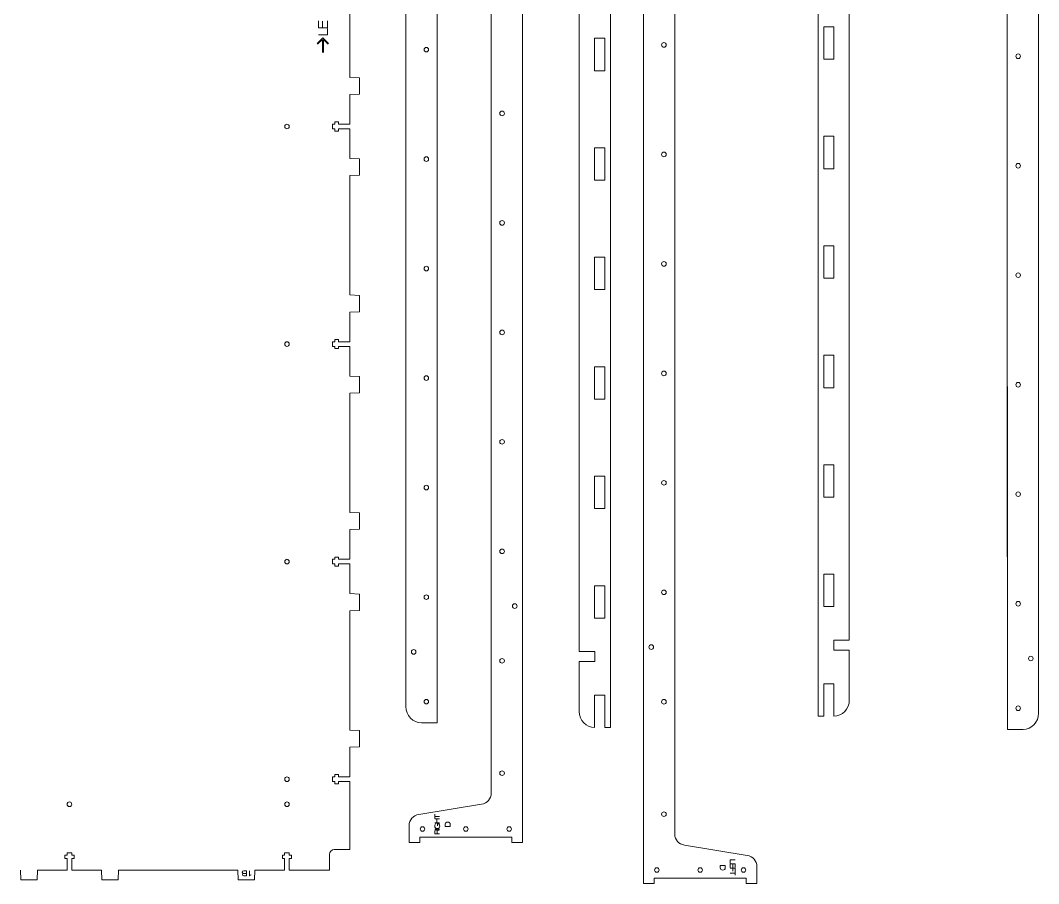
# Model space of a CAD drawing. Header units: millimetres. Extents: x 24 to 1189, y 23 to 872.
# Drawn here: x 679 to 1182, y 23 to 449 of the extents above; entities that cross this region are included whole.
import ezdxf

# ---------------------------------------------------------------- set-up
doc = ezdxf.new("R2010")
doc.units = ezdxf.units.MM
for name, color, linetype, lineweight, true_color in [('Bottom Board Text', 5, 'CONTINUOUS', 0, 0x0000ff), ('Left B Arm', 1, 'CONTINUOUS', 0, 0xff0000), ('New Bottom board', 1, 'CONTINUOUS', 0, 0xff0000), ('New Bottom Board Text', 5, 'CONTINUOUS', 0, 0x0000ff), ('New Left B arm', 1, 'CONTINUOUS', 0, 0xff0000), ('New Left D arm', 1, 'CONTINUOUS', 0, 0xff0000), ('New Left D arm text', 5, 'CONTINUOUS', 0, 0x0000ff), ('New Left F arm', 1, 'CONTINUOUS', 0, 0xff0000), ('New Right B Arm', 1, 'CONTINUOUS', 0, 0xff0000), ('New Right D arm', 1, 'CONTINUOUS', 0, 0xff0000), ('New Right F arm', 1, 'CONTINUOUS', 0, 0xff0000), ('New Rigth D arm text', 5, 'CONTINUOUS', 0, 0x0000ff)]:
    doc.layers.add(name, color=color, linetype=linetype, lineweight=lineweight, true_color=true_color)

msp = doc.modelspace()

# ---------------------------------------------------------------- linework, layer by layer
at = {"layer": 'Bottom Board Text', "color": 5, "true_color": 0x0000ff}
for points in [[(830.79, 448.49), (830.79, 445.06), (826.43, 445.06), (826.43, 448.45)], [(828.45, 445.06), (828.45, 448.31)], [(830.79, 444.64), (830.79, 441.59), (826.43, 441.59)], [(825.83, 437.2), (828.61, 439.99), (831.39, 437.2)], [(826.01, 436.91), (828.41, 439.3), (828.41, 432.76)], [(828.81, 432.76), (828.81, 439.3), (831.21, 436.9)]]:
    msp.add_lwpolyline(points, dxfattribs=at)
at = {"layer": 'Left B Arm'}
for p, q in [((1088.35, 142.96), (1088.35, 317.2)), ((1088.35, 113.41), (1088.35, 137.99))]:
    msp.add_line(p, q, dxfattribs=at)
at = {"layer": 'New Bottom board', "color": 1, "true_color": 0xff0000}
for p, q in [((841.86, 479.44), (841.86, 420.54)), ((841.86, 420.54), (846.73, 420.34)), ((846.73, 420.34), (846.73, 412.31)), ((846.73, 412.31), (841.86, 412.11)), ((841.86, 412.11), (841.86, 397.48)), ((834.48, 397.48), (833.33, 397.48)), ((833.33, 397.48), (833.33, 395.18)), ((836.24, 398.6), (834.48, 398.6)), ((834.48, 398.6), (834.48, 397.48)), ((836.24, 397.48), (836.24, 398.6)), ((841.86, 397.48), (836.24, 397.48)), ((833.33, 395.18), (834.48, 395.18)), ((834.48, 395.18), (834.48, 394.06)), ((834.48, 394.06), (836.24, 394.06)), ((836.24, 394.06), (836.24, 395.18)), ((836.24, 395.18), (841.86, 395.18)), ((841.86, 395.18), (841.86, 380.53)), ((841.86, 380.53), (846.73, 380.33)), ((846.73, 380.33), (846.73, 372.3)), ((846.73, 372.3), (841.86, 372.1)), ((841.86, 372.1), (841.86, 313.21)), ((841.86, 313.21), (846.73, 313.01)), ((846.73, 313.01), (846.73, 304.97)), ((846.73, 304.97), (841.86, 304.77)), ((841.86, 304.77), (841.86, 290.14)), ((834.48, 290.14), (833.33, 290.14)), ((833.33, 290.14), (833.33, 287.85)), ((833.33, 287.85), (834.48, 287.85)), ((836.24, 291.26), (834.48, 291.26)), ((834.48, 291.26), (834.48, 290.14)), ((834.48, 287.85), (834.48, 286.73)), ((834.48, 286.73), (836.24, 286.73)), ((836.24, 290.14), (836.24, 291.26)), ((841.86, 290.14), (836.24, 290.14)), ((836.24, 286.73), (836.24, 287.85)), ((836.24, 287.85), (841.86, 287.85)), ((841.86, 287.85), (841.86, 273.19)), ((841.86, 273.19), (846.73, 272.99)), ((846.73, 272.99), (846.73, 264.96)), ((846.73, 264.96), (841.86, 264.76)), ((841.86, 264.76), (841.86, 205.87)), ((841.86, 205.87), (846.73, 205.67)), ((846.73, 205.67), (846.73, 197.63)), ((846.73, 197.63), (841.86, 197.43)), ((841.86, 197.43), (841.86, 182.8)), ((834.48, 182.8), (833.33, 182.8)), ((833.33, 182.8), (833.33, 180.51)), ((836.24, 183.92), (834.48, 183.92)), ((834.48, 183.92), (834.48, 182.8)), ((836.24, 182.8), (836.24, 183.92)), ((841.86, 182.8), (836.24, 182.8)), ((833.33, 180.51), (834.48, 180.51)), ((834.48, 180.51), (834.48, 179.39)), ((834.48, 179.39), (836.24, 179.39)), ((836.24, 179.39), (836.24, 180.51)), ((836.24, 180.51), (841.86, 180.51)), ((841.86, 180.51), (841.86, 165.85)), ((841.86, 165.85), (846.73, 165.65)), ((846.73, 165.65), (846.73, 157.62)), ((846.73, 157.62), (841.86, 157.42)), ((841.86, 157.42), (841.86, 98.53)), ((841.86, 98.53), (846.73, 98.33)), ((846.73, 98.33), (846.73, 90.29)), ((846.73, 90.29), (841.86, 90.09)), ((841.86, 90.09), (841.86, 75.46)), ((834.48, 75.46), (833.33, 75.46)), ((833.33, 75.46), (833.33, 73.17)), ((836.24, 76.58), (834.48, 76.58)), ((834.48, 76.58), (834.48, 75.46)), ((836.24, 75.46), (836.24, 76.58)), ((841.86, 75.46), (836.24, 75.46)), ((833.33, 73.17), (834.48, 73.17)), ((834.48, 73.17), (834.48, 72.05)), ((834.48, 72.05), (836.24, 72.05)), ((836.24, 72.05), (836.24, 73.17)), ((836.24, 73.17), (841.86, 73.17)), ((841.86, 73.17), (841.86, 58.51)), ((702.38, 36.88), (701.26, 36.88)), ((701.26, 36.88), (701.26, 35.12)), ((704.68, 38.04), (702.38, 38.04)), ((702.38, 38.04), (702.38, 36.88)), ((704.68, 36.88), (704.68, 38.04)), ((705.8, 36.88), (704.68, 36.88)), ((705.8, 35.12), (705.8, 36.88)), ((809.72, 36.88), (808.6, 36.88)), ((808.6, 36.88), (808.6, 35.12)), ((812.02, 38.04), (809.72, 38.04)), ((809.72, 38.04), (809.72, 36.88)), ((812.02, 36.88), (812.02, 38.04)), ((813.14, 36.88), (812.02, 36.88)), ((813.14, 35.12), (813.14, 36.88)), ((831.79, 29.51), (831.79, 37.19)), ((701.26, 35.12), (702.38, 35.12)), ((702.38, 35.12), (702.38, 29.51)), ((704.68, 29.51), (704.68, 35.12)), ((704.68, 35.12), (705.8, 35.12)), ((808.6, 35.12), (809.72, 35.12)), ((809.72, 35.12), (809.72, 29.51)), ((812.02, 29.51), (812.02, 35.12)), ((812.02, 35.12), (813.14, 35.12)), ((679.5, 24.63), (679.3, 29.51)), ((687.73, 29.51), (687.53, 24.63)), ((702.38, 29.51), (687.73, 29.51)), ((719.31, 29.51), (704.68, 29.51)), ((719.51, 24.63), (719.31, 29.51)), ((727.74, 29.51), (727.54, 24.63)), ((786.64, 29.51), (727.74, 29.51)), ((786.84, 24.63), (786.64, 29.51)), ((795.07, 29.51), (794.87, 24.63)), ((809.72, 29.51), (795.07, 29.51)), ((812.02, 29.51), (831.79, 29.51)), ((831.79, 29.51), (831.79, 29.51)), ((687.53, 24.63), (679.5, 24.63)), ((727.54, 24.63), (719.51, 24.63)), ((794.87, 24.63), (786.84, 24.63))]:
    msp.add_line(p, q, dxfattribs=at)
at = {"layer": 'New Bottom board'}
for p, q in [((841.86, 39.59), (841.86, 73.17)), ((834.19, 39.59), (841.86, 39.59))]:
    msp.add_line(p, q, dxfattribs=at)
at = {"layer": 'New Bottom board', "color": 1, "true_color": 0xff0000}
for points in [[(809.73, 396.33), (809.73, 396.33)], [(809.73, 288.99), (809.73, 288.99)], [(809.73, 181.65), (809.73, 181.65)], [(809.73, 74.31), (809.73, 74.31)], [(702.39, 61.94), (702.39, 61.94)], [(809.73, 61.94), (809.73, 61.94)]]:
    msp.add_lwpolyline(points, dxfattribs=at)
for points in [[(810.87, 397.47), (810.24, 397.47), (809.73, 396.96), (809.73, 396.33)], [(812.01, 396.33), (812.01, 396.96), (811.5, 397.47), (810.87, 397.47)], [(809.73, 396.33), (809.73, 395.7), (810.24, 395.19), (810.87, 395.19)], [(810.87, 395.19), (811.5, 395.19), (812.01, 395.7), (812.01, 396.33)], [(810.87, 290.13), (810.24, 290.13), (809.73, 289.62), (809.73, 288.99)], [(809.73, 288.99), (809.73, 288.36), (810.24, 287.85), (810.87, 287.85)], [(812.01, 288.99), (812.01, 289.62), (811.5, 290.13), (810.87, 290.13)], [(810.87, 287.85), (811.5, 287.85), (812.01, 288.36), (812.01, 288.99)], [(810.87, 182.79), (810.24, 182.79), (809.73, 182.28), (809.73, 181.65)], [(809.73, 181.65), (809.73, 181.02), (810.24, 180.51), (810.87, 180.51)], [(812.01, 181.65), (812.01, 182.28), (811.5, 182.79), (810.87, 182.79)], [(810.87, 180.51), (811.5, 180.51), (812.01, 181.02), (812.01, 181.65)], [(810.87, 75.45), (810.24, 75.45), (809.73, 74.94), (809.73, 74.31)], [(812.01, 74.31), (812.01, 74.94), (811.5, 75.45), (810.87, 75.45)], [(809.73, 74.31), (809.73, 73.68), (810.24, 73.17), (810.87, 73.17)], [(810.87, 73.17), (811.5, 73.17), (812.01, 73.68), (812.01, 74.31)], [(703.53, 63.08), (702.9, 63.08), (702.39, 62.57), (702.39, 61.94)], [(702.39, 61.94), (702.39, 61.31), (702.9, 60.8), (703.53, 60.8)], [(704.67, 61.94), (704.67, 62.57), (704.16, 63.08), (703.53, 63.08)], [(703.53, 60.8), (704.16, 60.8), (704.67, 61.31), (704.67, 61.94)], [(810.87, 63.08), (810.24, 63.08), (809.73, 62.57), (809.73, 61.94)], [(809.73, 61.94), (809.73, 61.31), (810.24, 60.8), (810.87, 60.8)], [(812.01, 61.94), (812.01, 62.57), (811.5, 63.08), (810.87, 63.08)], [(810.87, 60.8), (811.5, 60.8), (812.01, 61.31), (812.01, 61.94)], [(831.79, 37.19), (831.79, 38.52), (832.87, 39.59), (834.19, 39.59)]]:
    msp.add_open_spline(points, degree=3, dxfattribs=at)
at = {"layer": 'New Bottom Board Text', "color": 5, "true_color": 0x0000ff}
for points in [[(789.44, 27.83), (790.87, 27.82)], [(789.44, 27.82), (789.44, 27.83)], [(790.87, 26.68), (789.56, 26.68)], [(789.65, 29.09), (790.87, 29.09), (790.87, 26.68), (790.87, 26.68)], [(792.47, 26.69), (792.39, 26.69), (792.39, 29.08)]]:
    msp.add_lwpolyline(points, dxfattribs=at)
for points in [[(788.83, 28.44), (788.83, 28.72), (789.01, 29.09), (789.65, 29.09)], [(789.44, 27.83), (789.13, 27.84), (788.83, 28.01), (788.83, 28.44)], [(788.91, 27.28), (788.91, 27.56), (789.16, 27.83), (789.44, 27.82)], [(789.56, 26.68), (789.18, 26.68), (788.91, 26.88), (788.91, 27.28)], [(793.23, 27.14), (792.86, 27.05), (792.62, 26.86), (792.47, 26.69)]]:
    msp.add_open_spline(points, degree=3, dxfattribs=at)
at = {"layer": 'New Left B arm', "color": 1, "true_color": 0xff0000}
for p, q in [((1072.93, 272.63), (1072.86, 827.6)), ((1088.35, 317.2), (1088.35, 668.28))]:
    msp.add_line(p, q, dxfattribs=at)
at = {"layer": 'New Left B arm'}
for p, q in [((1080.64, 137.99), (1080.64, 142.96)), ((1080.64, 142.96), (1088.35, 142.96)), ((1088.35, 137.99), (1080.64, 137.99))]:
    msp.add_line(p, q, dxfattribs=at)
at = {"layer": 'New Left B arm', "color": 1, "true_color": 0xff0000}
for points in [[(1075.76, 445.49), (1080.72, 445.49), (1080.72, 429.49), (1075.76, 429.49), (1075.76, 445.49), (1075.76, 445.49)], [(1075.76, 391.5), (1080.72, 391.5), (1080.72, 375.5), (1075.76, 375.5), (1075.76, 391.5), (1075.76, 391.5)], [(1075.76, 337.49), (1080.72, 337.49), (1080.72, 321.49), (1075.76, 321.49), (1075.76, 337.49), (1075.76, 337.49)], [(1075.76, 283.46), (1080.72, 283.46), (1080.72, 267.46), (1075.76, 267.46), (1075.76, 283.46), (1075.76, 283.46)], [(1080.64, 105.41), (1080.72, 105.85), (1080.72, 121.41), (1075.76, 121.41), (1075.76, 105.45), (1072.93, 105.45), (1072.93, 170.25), (1072.93, 272.63), (1072.9, 275.05)], [(1075.76, 229.45), (1080.72, 229.45), (1080.72, 213.45), (1075.76, 213.45), (1075.76, 229.45), (1075.76, 229.45)], [(1075.76, 175.44), (1080.72, 175.44), (1080.72, 159.44), (1075.76, 159.44), (1075.76, 175.44), (1075.76, 175.44)]]:
    msp.add_lwpolyline(points, dxfattribs=at)
msp.add_open_spline([(1088.35, 113.41), (1088.35, 109.01), (1084.88, 105.41), (1080.64, 105.41)], degree=3, dxfattribs=at)
at = {"layer": 'New Left D arm', "color": 1, "true_color": 0xff0000}
for p, q in [((1002.18, 599.54), (1002.24, 46.46)), ((986.77, 208.74), (986.76, 575.13)), ((986.77, 208.74), (986.76, 22.8))]:
    msp.add_line(p, q, dxfattribs=at)
for points in [[(995.73, 436.57), (995.73, 436.57)], [(995.73, 382.55), (995.73, 382.55)], [(995.73, 328.55), (995.73, 328.55)], [(995.73, 274.53), (995.73, 274.53)], [(995.73, 220.52), (995.73, 220.52)], [(995.73, 166.51), (995.73, 166.51)], [(989.48, 139.5), (989.48, 139.5)], [(995.73, 112.51), (995.73, 112.51)], [(995.73, 57.07), (995.73, 57.07)], [(1038, 36.71), (1006.94, 41.8)], [(986.76, 22.8), (992.12, 22.8), (992.12, 25.52), (1037.4, 25.52), (1037.4, 22.8), (1042.76, 22.8), (1042.76, 31.29)], [(992.24, 29.52), (992.24, 29.52)], [(1013.62, 29.52), (1013.62, 29.52)], [(1035, 29.52), (1035, 29.52)]]:
    msp.add_lwpolyline(points, dxfattribs=at)
for points in [[(995.73, 436.57), (995.73, 437.2), (996.24, 437.71), (996.87, 437.71)], [(996.87, 437.71), (997.5, 437.71), (998.01, 437.2), (998.01, 436.57)], [(996.87, 435.43), (996.24, 435.43), (995.73, 435.94), (995.73, 436.57)], [(998.01, 436.57), (998.01, 435.94), (997.5, 435.43), (996.87, 435.43)], [(995.73, 382.55), (995.73, 383.18), (996.24, 383.69), (996.87, 383.69)], [(996.87, 381.41), (996.24, 381.41), (995.73, 381.92), (995.73, 382.55)], [(996.87, 383.69), (997.5, 383.69), (998.01, 383.18), (998.01, 382.55)], [(998.01, 382.55), (998.01, 381.92), (997.5, 381.41), (996.87, 381.41)], [(995.73, 328.55), (995.73, 329.18), (996.24, 329.69), (996.87, 329.69)], [(996.87, 327.41), (996.24, 327.41), (995.73, 327.92), (995.73, 328.55)], [(996.87, 329.69), (997.5, 329.69), (998.01, 329.18), (998.01, 328.55)], [(998.01, 328.55), (998.01, 327.92), (997.5, 327.41), (996.87, 327.41)], [(995.73, 274.53), (995.73, 275.16), (996.24, 275.67), (996.87, 275.67)], [(996.87, 273.39), (996.24, 273.39), (995.73, 273.9), (995.73, 274.53)], [(996.87, 275.67), (997.5, 275.67), (998.01, 275.16), (998.01, 274.53)], [(998.01, 274.53), (998.01, 273.9), (997.5, 273.39), (996.87, 273.39)], [(995.73, 220.52), (995.73, 221.15), (996.24, 221.66), (996.87, 221.66)], [(996.87, 221.66), (997.5, 221.66), (998.01, 221.15), (998.01, 220.52)], [(996.87, 219.38), (996.24, 219.38), (995.73, 219.89), (995.73, 220.52)], [(998.01, 220.52), (998.01, 219.89), (997.5, 219.38), (996.87, 219.38)], [(995.73, 166.51), (995.73, 167.14), (996.24, 167.65), (996.87, 167.65)], [(996.87, 165.37), (996.24, 165.37), (995.73, 165.88), (995.73, 166.51)], [(996.87, 167.65), (997.5, 167.65), (998.01, 167.14), (998.01, 166.51)], [(998.01, 166.51), (998.01, 165.88), (997.5, 165.37), (996.87, 165.37)], [(989.48, 139.5), (989.48, 140.13), (989.99, 140.64), (990.62, 140.64)], [(990.62, 138.36), (989.99, 138.36), (989.48, 138.87), (989.48, 139.5)], [(990.62, 140.64), (991.25, 140.64), (991.76, 140.13), (991.76, 139.5)], [(991.76, 139.5), (991.76, 138.87), (991.25, 138.36), (990.62, 138.36)], [(995.73, 112.51), (995.73, 113.14), (996.24, 113.65), (996.87, 113.65)], [(996.87, 111.37), (996.24, 111.37), (995.73, 111.88), (995.73, 112.51)], [(996.87, 113.65), (997.5, 113.65), (998.01, 113.14), (998.01, 112.51)], [(998.01, 112.51), (998.01, 111.88), (997.5, 111.37), (996.87, 111.37)], [(995.73, 57.07), (995.73, 57.7), (996.24, 58.21), (996.87, 58.21)], [(996.87, 55.93), (996.24, 55.93), (995.73, 56.44), (995.73, 57.07)], [(996.87, 58.21), (997.5, 58.21), (998.01, 57.7), (998.01, 57.07)], [(998.01, 57.07), (998.01, 56.44), (997.5, 55.93), (996.87, 55.93)], [(1006.94, 41.8), (1004.32, 42.14), (1002.18, 44.58), (1002.18, 47.21)], [(1042.76, 31.29), (1042.76, 33.93), (1040.62, 36.37), (1038, 36.71)], [(992.24, 29.52), (992.24, 30.15), (992.75, 30.66), (993.38, 30.66)], [(993.38, 30.66), (994.01, 30.66), (994.52, 30.15), (994.52, 29.52)], [(1013.62, 29.52), (1013.62, 30.15), (1014.13, 30.66), (1014.76, 30.66)], [(1014.76, 30.66), (1015.39, 30.66), (1015.9, 30.15), (1015.9, 29.52)], [(1035, 29.52), (1035, 30.15), (1035.51, 30.66), (1036.14, 30.66)], [(1036.14, 30.66), (1036.77, 30.66), (1037.28, 30.15), (1037.28, 29.52)], [(993.38, 28.38), (992.75, 28.38), (992.24, 28.89), (992.24, 29.52)], [(994.52, 29.52), (994.52, 28.89), (994.01, 28.38), (993.38, 28.38)], [(1014.76, 28.38), (1014.13, 28.38), (1013.62, 28.89), (1013.62, 29.52)], [(1015.9, 29.52), (1015.9, 28.89), (1015.39, 28.38), (1014.76, 28.38)], [(1036.14, 28.38), (1035.51, 28.38), (1035, 28.89), (1035, 29.52)], [(1037.28, 29.52), (1037.28, 28.89), (1036.77, 28.38), (1036.14, 28.38)]]:
    msp.add_open_spline(points, degree=3, dxfattribs=at)
at = {"layer": 'New Left D arm text', "color": 5, "true_color": 0x0000ff}
for points in [[(1024.7, 30.51), (1024.7, 31.69), (1027.11, 31.69), (1027.11, 31.69)], [(1027.11, 31.69), (1027.11, 30.51)], [(1029.53, 32.86), (1029.53, 34.57), (1031.97, 34.57)], [(1029.53, 30.71), (1029.53, 32.63), (1031.97, 32.63), (1031.97, 30.73)], [(1029.53, 30.49), (1031.97, 30.49), (1031.97, 28.78)], [(1030.83, 32.63), (1030.83, 30.81)], [(1030.83, 30.49), (1030.83, 28.88)], [(1029.53, 27.99), (1031.97, 27.99)], [(1031.97, 29.05), (1031.97, 26.95)]]:
    msp.add_lwpolyline(points, dxfattribs=at)
for points in [[(1025.9, 29.5), (1025.18, 29.5), (1024.7, 29.84), (1024.7, 30.51)], [(1027.11, 30.51), (1027.11, 29.84), (1026.63, 29.5), (1025.9, 29.5)]]:
    msp.add_open_spline(points, degree=3, dxfattribs=at)
at = {"layer": 'New Left F arm', "color": 1, "true_color": 0xff0000}
for p, q in [((1166.24, 821.34), (1166.24, 269.01)), ((1181.76, 821.34), (1181.76, 269.01)), ((1166.34, 98.89), (1166.24, 269.01)), ((1181.75, 106.47), (1181.76, 269.01)), ((1166.34, 117.15), (1166.33, 151.17))]:
    msp.add_line(p, q, dxfattribs=at)
for points in [[(1172.79, 430.97), (1172.79, 430.97)], [(1172.79, 376.98), (1172.79, 376.98)], [(1172.79, 322.97), (1172.79, 322.97)], [(1174.05, 98.89), (1166.34, 98.89), (1166.34, 268)], [(1172.79, 268.94), (1172.79, 268.94)], [(1172.79, 214.93), (1172.79, 214.93)], [(1172.79, 160.87), (1172.79, 160.87)], [(1179.04, 133.87), (1179.04, 133.87)], [(1172.79, 109.31), (1172.79, 109.31)]]:
    msp.add_lwpolyline(points, dxfattribs=at)
for points in [[(1170.51, 430.97), (1170.51, 431.6), (1171.02, 432.11), (1171.65, 432.11)], [(1171.65, 432.11), (1172.28, 432.11), (1172.79, 431.6), (1172.79, 430.97)], [(1171.65, 429.83), (1171.02, 429.83), (1170.51, 430.34), (1170.51, 430.97)], [(1172.79, 430.97), (1172.79, 430.34), (1172.28, 429.83), (1171.65, 429.83)], [(1170.51, 376.98), (1170.51, 377.61), (1171.02, 378.12), (1171.65, 378.12)], [(1171.65, 375.84), (1171.02, 375.84), (1170.51, 376.35), (1170.51, 376.98)], [(1171.65, 378.12), (1172.28, 378.12), (1172.79, 377.61), (1172.79, 376.98)], [(1172.79, 376.98), (1172.79, 376.35), (1172.28, 375.84), (1171.65, 375.84)], [(1170.51, 322.97), (1170.51, 323.6), (1171.02, 324.11), (1171.65, 324.11)], [(1171.65, 321.83), (1171.02, 321.83), (1170.51, 322.34), (1170.51, 322.97)], [(1171.65, 324.11), (1172.28, 324.11), (1172.79, 323.6), (1172.79, 322.97)], [(1172.79, 322.97), (1172.79, 322.34), (1172.28, 321.83), (1171.65, 321.83)], [(1170.51, 268.94), (1170.51, 269.57), (1171.02, 270.08), (1171.65, 270.08)], [(1171.65, 267.8), (1171.02, 267.8), (1170.51, 268.31), (1170.51, 268.94)], [(1171.65, 270.08), (1172.28, 270.08), (1172.79, 269.57), (1172.79, 268.94)], [(1172.79, 268.94), (1172.79, 268.31), (1172.28, 267.8), (1171.65, 267.8)], [(1170.51, 214.93), (1170.51, 215.56), (1171.02, 216.07), (1171.65, 216.07)], [(1171.65, 216.07), (1172.28, 216.07), (1172.79, 215.56), (1172.79, 214.93)], [(1171.65, 213.79), (1171.02, 213.79), (1170.51, 214.3), (1170.51, 214.93)], [(1172.79, 214.93), (1172.79, 214.3), (1172.28, 213.79), (1171.65, 213.79)], [(1170.51, 160.87), (1170.51, 161.5), (1171.02, 162.01), (1171.65, 162.01)], [(1171.65, 159.73), (1171.02, 159.73), (1170.51, 160.24), (1170.51, 160.87)], [(1171.65, 162.01), (1172.28, 162.01), (1172.79, 161.5), (1172.79, 160.87)], [(1172.79, 160.87), (1172.79, 160.24), (1172.28, 159.73), (1171.65, 159.73)], [(1176.76, 133.87), (1176.76, 134.5), (1177.27, 135.01), (1177.9, 135.01)], [(1177.9, 132.73), (1177.27, 132.73), (1176.76, 133.24), (1176.76, 133.87)], [(1177.9, 135.01), (1178.53, 135.01), (1179.04, 134.5), (1179.04, 133.87)], [(1179.04, 133.87), (1179.04, 133.24), (1178.53, 132.73), (1177.9, 132.73)], [(1170.51, 109.31), (1170.51, 109.94), (1171.02, 110.45), (1171.65, 110.45)], [(1171.65, 108.17), (1171.02, 108.17), (1170.51, 108.68), (1170.51, 109.31)], [(1171.65, 110.45), (1172.28, 110.45), (1172.79, 109.94), (1172.79, 109.31)], [(1172.79, 109.31), (1172.79, 108.68), (1172.28, 108.17), (1171.65, 108.17)], [(1181.76, 106.89), (1181.76, 102.49), (1178.29, 98.89), (1174.05, 98.89)]]:
    msp.add_open_spline(points, degree=3, dxfattribs=at)
at = {"layer": 'New Right B Arm', "color": 1, "true_color": 0xff0000}
for p, q in [((970.53, 821.95), (970.47, 269.4)), ((955.05, 726.4), (955.05, 137.3)), ((955.05, 137.3), (962.76, 137.3)), ((962.76, 137.3), (962.76, 132.34)), ((962.76, 132.34), (955.05, 132.34)), ((955.05, 132.34), (955.06, 107.34))]:
    msp.add_line(p, q, dxfattribs=at)
for points in [[(967.64, 439.84), (962.68, 439.84), (962.68, 423.84), (967.64, 423.84), (967.64, 439.84), (967.64, 439.84)], [(967.64, 385.85), (962.68, 385.85), (962.68, 369.85), (967.64, 369.85), (967.64, 385.85), (967.64, 385.85)], [(967.64, 331.84), (962.68, 331.84), (962.68, 315.84), (967.64, 315.84), (967.64, 331.84), (967.64, 331.84)], [(967.64, 277.81), (962.68, 277.81), (962.68, 261.81), (967.64, 261.81), (967.64, 277.81), (967.64, 277.81)], [(962.68, 99.77), (962.68, 115.76), (967.64, 115.76), (967.64, 99.8), (967.64, 99.78), (970.47, 99.8), (970.47, 164.6), (970.47, 269.4), (970.5, 269.4)], [(967.64, 223.8), (962.68, 223.8), (962.68, 207.8), (967.64, 207.8), (967.64, 223.8), (967.64, 223.8)], [(967.64, 169.79), (962.68, 169.79), (962.68, 153.79), (967.64, 153.79), (967.64, 169.79), (967.64, 169.79)]]:
    msp.add_lwpolyline(points, dxfattribs=at)
msp.add_open_spline([(955.05, 107.76), (955.05, 103.39), (958.48, 99.81), (962.68, 99.77)], degree=3, dxfattribs=at)
at = {"layer": 'New Right D arm', "color": 1, "true_color": 0xff0000}
for p, q in [((911.69, 619.77), (911.69, 67.18)), ((927.12, 43.02), (927.12, 595.35))]:
    msp.add_line(p, q, dxfattribs=at)
for points in [[(918.15, 402.77), (918.15, 402.77)], [(918.15, 348.77), (918.15, 348.77)], [(918.15, 294.75), (918.15, 294.75)], [(918.15, 240.74), (918.15, 240.74)], [(918.15, 186.73), (918.15, 186.73)], [(924.4, 159.72), (924.4, 159.72)], [(918.15, 132.73), (918.15, 132.73)], [(918.15, 77.3), (918.15, 77.3)], [(875.88, 56.93), (906.93, 62.02)], [(927.12, 43.02), (921.76, 43.02), (921.76, 45.74), (876.48, 45.74), (876.48, 43.02), (871.12, 43.02), (871.12, 51.51)], [(878.88, 49.74), (878.88, 49.74)], [(900.26, 49.74), (900.26, 49.74)], [(921.64, 49.74), (921.64, 49.74)]]:
    msp.add_lwpolyline(points, dxfattribs=at)
for points in [[(917.01, 403.91), (916.38, 403.91), (915.87, 403.4), (915.87, 402.77)], [(915.87, 402.77), (915.87, 402.14), (916.38, 401.63), (917.01, 401.63)], [(918.15, 402.77), (918.15, 403.4), (917.64, 403.91), (917.01, 403.91)], [(917.01, 401.63), (917.64, 401.63), (918.15, 402.14), (918.15, 402.77)], [(917.01, 349.91), (916.38, 349.91), (915.87, 349.4), (915.87, 348.77)], [(915.87, 348.77), (915.87, 348.14), (916.38, 347.63), (917.01, 347.63)], [(918.15, 348.77), (918.15, 349.4), (917.64, 349.91), (917.01, 349.91)], [(917.01, 347.63), (917.64, 347.63), (918.15, 348.14), (918.15, 348.77)], [(917.01, 295.89), (916.38, 295.89), (915.87, 295.38), (915.87, 294.75)], [(915.87, 294.75), (915.87, 294.12), (916.38, 293.61), (917.01, 293.61)], [(918.15, 294.75), (918.15, 295.38), (917.64, 295.89), (917.01, 295.89)], [(917.01, 293.61), (917.64, 293.61), (918.15, 294.12), (918.15, 294.75)], [(917.01, 241.88), (916.38, 241.88), (915.87, 241.37), (915.87, 240.74)], [(918.15, 240.74), (918.15, 241.37), (917.64, 241.88), (917.01, 241.88)], [(915.87, 240.74), (915.87, 240.11), (916.38, 239.6), (917.01, 239.6)], [(917.01, 239.6), (917.64, 239.6), (918.15, 240.11), (918.15, 240.74)], [(917.01, 187.87), (916.38, 187.87), (915.87, 187.36), (915.87, 186.73)], [(915.87, 186.73), (915.87, 186.1), (916.38, 185.59), (917.01, 185.59)], [(918.15, 186.73), (918.15, 187.36), (917.64, 187.87), (917.01, 187.87)], [(917.01, 185.59), (917.64, 185.59), (918.15, 186.1), (918.15, 186.73)], [(923.26, 160.86), (922.63, 160.86), (922.12, 160.35), (922.12, 159.72)], [(924.4, 159.72), (924.4, 160.35), (923.89, 160.86), (923.26, 160.86)], [(922.12, 159.72), (922.12, 159.09), (922.63, 158.58), (923.26, 158.58)], [(923.26, 158.58), (923.89, 158.58), (924.4, 159.09), (924.4, 159.72)], [(917.01, 133.87), (916.38, 133.87), (915.87, 133.36), (915.87, 132.73)], [(915.87, 132.73), (915.87, 132.1), (916.38, 131.59), (917.01, 131.59)], [(918.15, 132.73), (918.15, 133.36), (917.64, 133.87), (917.01, 133.87)], [(917.01, 131.59), (917.64, 131.59), (918.15, 132.1), (918.15, 132.73)], [(917.01, 78.44), (916.38, 78.44), (915.87, 77.92), (915.87, 77.3)], [(915.87, 77.3), (915.87, 76.67), (916.38, 76.16), (917.01, 76.16)], [(918.15, 77.3), (918.15, 77.92), (917.64, 78.44), (917.01, 78.44)], [(917.01, 76.16), (917.64, 76.16), (918.15, 76.67), (918.15, 77.3)], [(906.93, 62.02), (909.55, 62.36), (911.69, 64.8), (911.69, 67.44)], [(871.12, 51.51), (871.12, 54.15), (873.26, 56.59), (875.88, 56.93)], [(877.74, 50.88), (877.11, 50.88), (876.6, 50.37), (876.6, 49.74)], [(878.88, 49.74), (878.88, 50.37), (878.37, 50.88), (877.74, 50.88)], [(899.12, 50.88), (898.49, 50.88), (897.98, 50.37), (897.98, 49.74)], [(900.26, 49.74), (900.26, 50.37), (899.75, 50.88), (899.12, 50.88)], [(920.5, 50.88), (919.87, 50.88), (919.36, 50.37), (919.36, 49.74)], [(921.64, 49.74), (921.64, 50.37), (921.13, 50.88), (920.5, 50.88)], [(876.6, 49.74), (876.6, 49.11), (877.11, 48.6), (877.74, 48.6)], [(877.74, 48.6), (878.37, 48.6), (878.88, 49.11), (878.88, 49.74)], [(897.98, 49.74), (897.98, 49.11), (898.49, 48.6), (899.12, 48.6)], [(899.12, 48.6), (899.75, 48.6), (900.26, 49.11), (900.26, 49.74)], [(919.36, 49.74), (919.36, 49.11), (919.87, 48.6), (920.5, 48.6)], [(920.5, 48.6), (921.13, 48.6), (921.64, 49.11), (921.64, 49.74)]]:
    msp.add_open_spline(points, degree=3, dxfattribs=at)
at = {"layer": 'New Right F arm', "color": 1, "true_color": 0xff0000}
for p, q in [((884.95, 271.25), (884.95, 823.84)), ((869.52, 313.93), (869.53, 662.05)), ((869.52, 313.93), (869.53, 109.73))]:
    msp.add_line(p, q, dxfattribs=at)
for points in [[(878.49, 434.23), (878.49, 434.23)], [(878.49, 380.23), (878.49, 380.23)], [(878.49, 326.22), (878.49, 326.22)], [(878.49, 272.2), (878.49, 272.2)], [(884.95, 271.25), (884.95, 102.15), (877.23, 102.15)], [(878.49, 218.19), (878.49, 218.19)], [(878.49, 164.13), (878.49, 164.13)], [(872.25, 137.12), (872.25, 137.12)], [(878.49, 112.57), (878.49, 112.57)]]:
    msp.add_lwpolyline(points, dxfattribs=at)
for points in [[(879.63, 435.37), (879, 435.37), (878.49, 434.86), (878.49, 434.23)], [(878.49, 434.23), (878.49, 433.6), (879, 433.09), (879.63, 433.09)], [(880.77, 434.23), (880.77, 434.86), (880.26, 435.37), (879.63, 435.37)], [(879.63, 433.09), (880.26, 433.09), (880.77, 433.6), (880.77, 434.23)], [(879.63, 381.37), (879, 381.37), (878.49, 380.86), (878.49, 380.23)], [(878.49, 380.23), (878.49, 379.6), (879, 379.09), (879.63, 379.09)], [(880.77, 380.23), (880.77, 380.86), (880.26, 381.37), (879.63, 381.37)], [(879.63, 379.09), (880.26, 379.09), (880.77, 379.6), (880.77, 380.23)], [(879.63, 327.36), (879, 327.36), (878.49, 326.85), (878.49, 326.22)], [(880.77, 326.22), (880.77, 326.85), (880.26, 327.36), (879.63, 327.36)], [(878.49, 326.22), (878.49, 325.59), (879, 325.08), (879.63, 325.08)], [(879.63, 325.08), (880.26, 325.08), (880.77, 325.59), (880.77, 326.22)], [(879.63, 273.34), (879, 273.34), (878.49, 272.83), (878.49, 272.2)], [(878.49, 272.2), (878.49, 271.57), (879, 271.06), (879.63, 271.06)], [(880.77, 272.2), (880.77, 272.83), (880.26, 273.34), (879.63, 273.34)], [(879.63, 271.06), (880.26, 271.06), (880.77, 271.57), (880.77, 272.2)], [(879.63, 219.33), (879, 219.33), (878.49, 218.82), (878.49, 218.19)], [(878.49, 218.19), (878.49, 217.56), (879, 217.05), (879.63, 217.05)], [(880.77, 218.19), (880.77, 218.82), (880.26, 219.33), (879.63, 219.33)], [(879.63, 217.05), (880.26, 217.05), (880.77, 217.56), (880.77, 218.19)], [(879.63, 165.27), (879, 165.27), (878.49, 164.76), (878.49, 164.13)], [(878.49, 164.13), (878.49, 163.5), (879, 162.99), (879.63, 162.99)], [(880.77, 164.13), (880.77, 164.76), (880.26, 165.27), (879.63, 165.27)], [(879.63, 162.99), (880.26, 162.99), (880.77, 163.5), (880.77, 164.13)], [(873.39, 138.26), (872.76, 138.26), (872.25, 137.75), (872.25, 137.12)], [(872.25, 137.12), (872.25, 136.49), (872.76, 135.98), (873.39, 135.98)], [(874.53, 137.12), (874.53, 137.75), (874.02, 138.26), (873.39, 138.26)], [(873.39, 135.98), (874.02, 135.98), (874.53, 136.49), (874.53, 137.12)], [(879.63, 113.71), (879, 113.71), (878.49, 113.2), (878.49, 112.57)], [(878.49, 112.57), (878.49, 111.94), (879, 111.43), (879.63, 111.43)], [(880.77, 112.57), (880.77, 113.2), (880.26, 113.71), (879.63, 113.71)], [(879.63, 111.43), (880.26, 111.43), (880.77, 111.94), (880.77, 112.57)], [(877.23, 102.15), (872.99, 102.15), (869.52, 105.75), (869.52, 110.15)]]:
    msp.add_open_spline(points, degree=3, dxfattribs=at)
at = {"layer": 'New Rigth D arm text', "color": 5, "true_color": 0x0000ff}
for points in [[(883.76, 55), (883.76, 57.06)], [(886.15, 55.99), (883.78, 55.99)], [(883.76, 54.83), (886.15, 54.83)], [(886.15, 52.79), (883.76, 52.79)], [(884.87, 52.79), (884.87, 54.83)], [(885.08, 51.3), (885.08, 52.42), (886.2, 52.42)], [(888.99, 50.93), (888.99, 52.11)], [(891.41, 52.11), (891.41, 50.93), (888.99, 50.93), (888.99, 50.93)], [(883.76, 49.68), (886.15, 49.68)], [(886.15, 47.31), (883.76, 47.31), (883.76, 48.62)], [(884.98, 48.71), (884.99, 48.71), (884.99, 47.31)]]:
    msp.add_lwpolyline(points, dxfattribs=at)
for points in [[(883.76, 51.21), (883.76, 51.96), (884.09, 52.3), (884.55, 52.39)], [(885.01, 49.97), (884.22, 49.97), (883.76, 50.53), (883.76, 51.21)], [(886.25, 51.21), (886.25, 50.53), (885.79, 49.97), (885.01, 49.97)], [(885.08, 52.42), (885.36, 52.39), (885.48, 52.34), (885.48, 52.34)], [(885.48, 52.34), (886.03, 52.17), (886.25, 51.71), (886.25, 51.21)], [(888.99, 52.11), (888.99, 52.77), (889.48, 53.12), (890.2, 53.12)], [(890.2, 53.12), (890.92, 53.12), (891.41, 52.77), (891.41, 52.11)], [(883.76, 48.62), (883.76, 49.1), (883.98, 49.28), (884.41, 49.28)], [(884.41, 49.28), (884.64, 49.28), (884.96, 49.13), (884.98, 48.71)], [(884.99, 48.71), (884.99, 49.08), (885.16, 49.24), (885.49, 49.24)], [(885.49, 49.24), (885.57, 49.24), (886.05, 49.24), (886.15, 49.29)]]:
    msp.add_open_spline(points, degree=3, dxfattribs=at)

doc.saveas('drawing.dxf')
